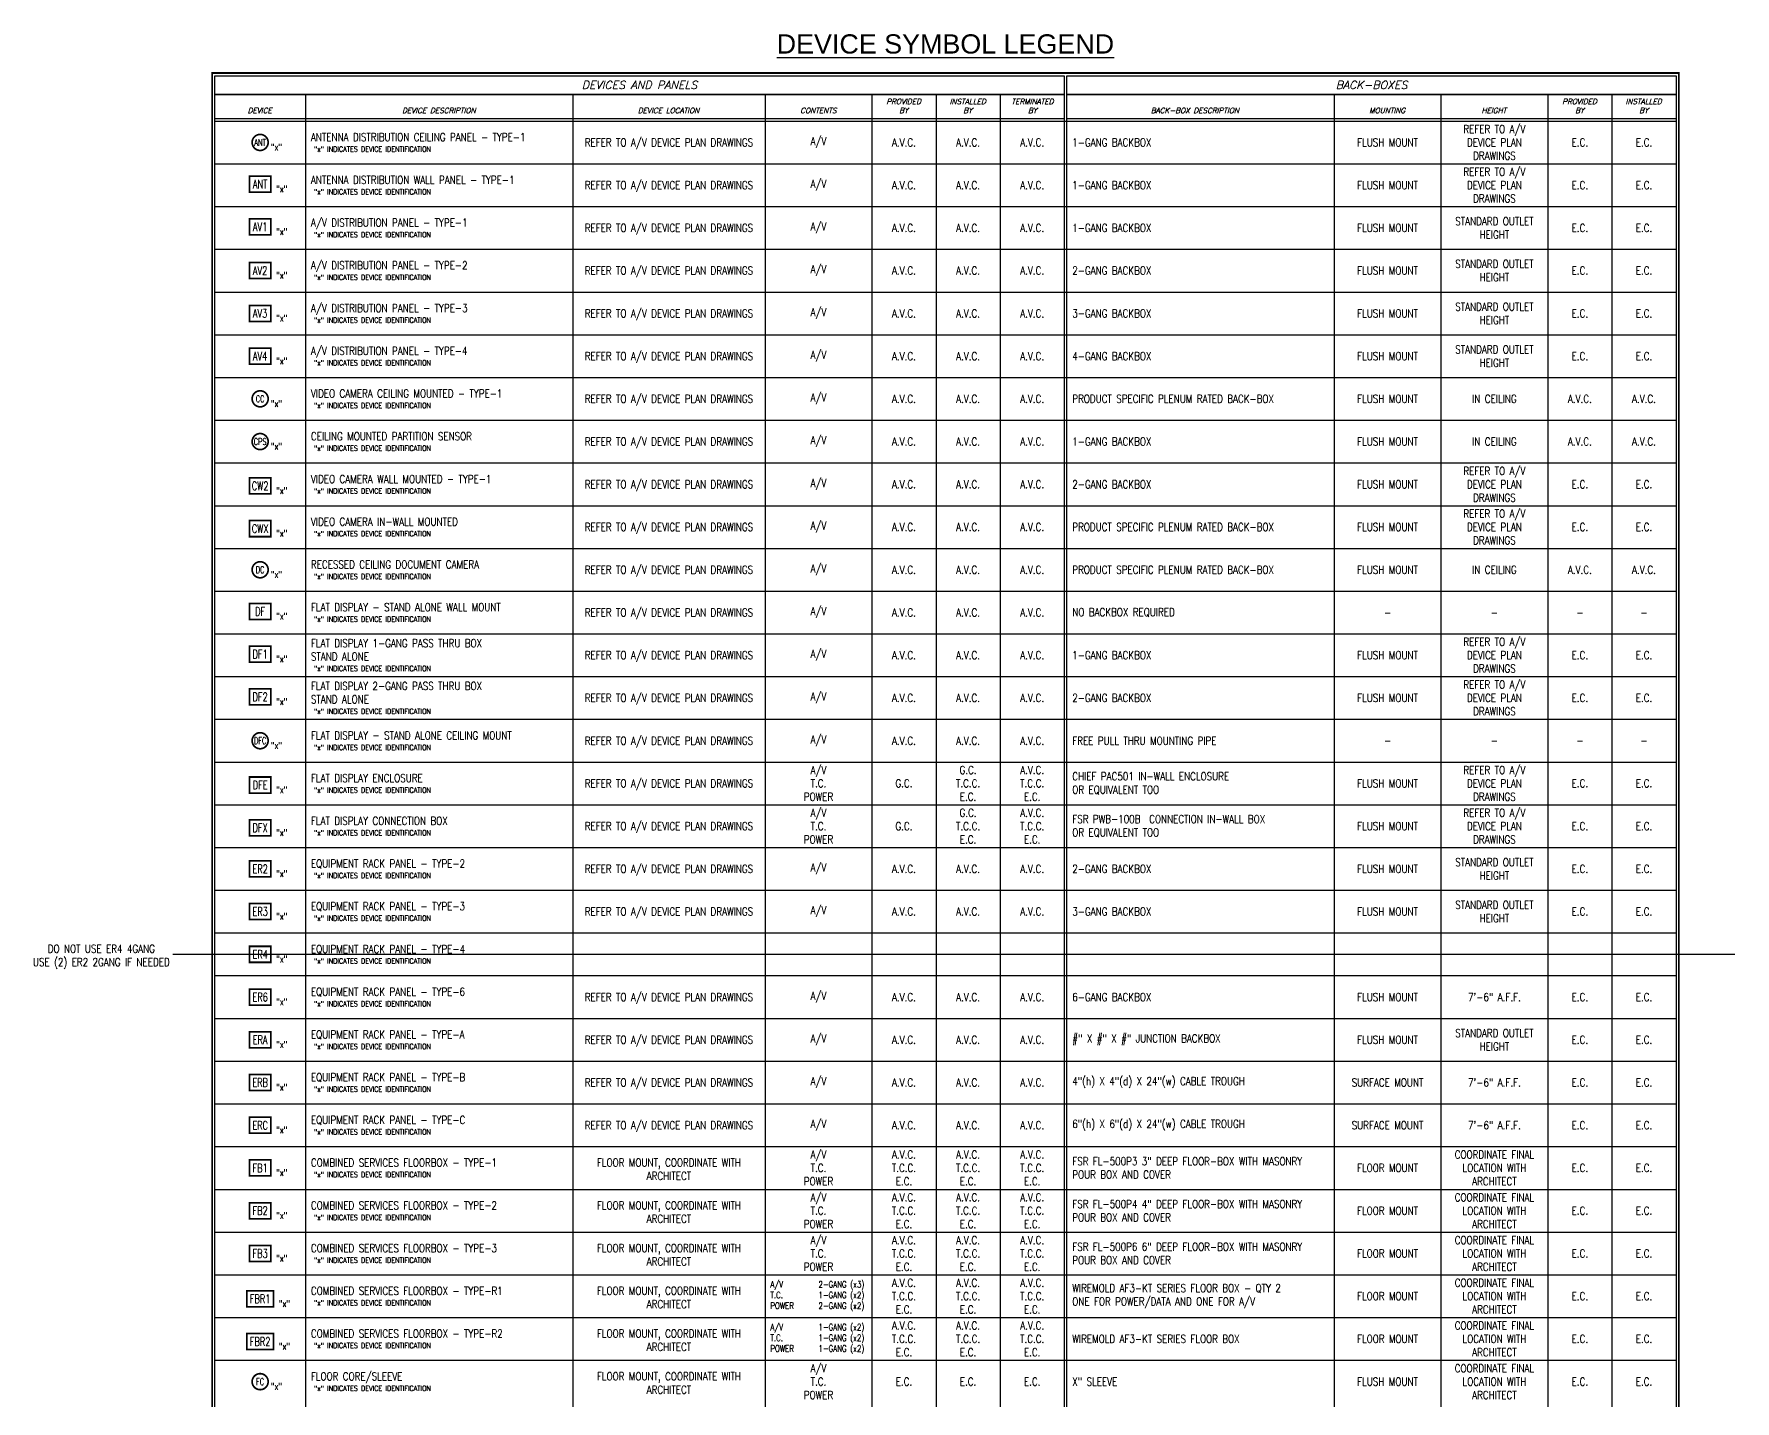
# Model space of a CAD drawing. Extents: x 0 to 73.7, y 0 to 29.5.
# Drawn here: x 57.07 to 73.65, y 16.13 to 29.46 of the extents above; entities that cross this region are included whole.
import ezdxf
from ezdxf.enums import TextEntityAlignment as Align

# ---------------------------------------------------------------- set-up
doc = ezdxf.new("R2010")
doc.units = 0
doc.header["$MEASUREMENT"] = 0
doc.layers.get('0').update_dxf_attribs({"linetype": 'CONTINUOUS'})
for name, color, linetype in [('AV-Anno-Text', 1, 'CONTINUOUS'), ('AV-Flor-Elec-Devc', 160, 'CONTINUOUS'), ('TEXT-MEDIUM', 1, 'CONTINUOUS'), ('TEXT-SMALL', 7, 'CONTINUOUS')]:
    doc.layers.add(name, color=color, linetype=linetype)
doc.styles.add('ITALIC', font='italic.shx')
doc.styles.add('NARROW', font='ROMANS.shx', dxfattribs={"width": 0.8})
doc.styles.add('ROMANS', font='romans', dxfattribs={"width": 0.875})
doc.styles.add('SWISS-L', font='swiss-l.shx')

# ---------------------------------------------------------------- blocks, each defined once
blk = doc.blocks.new('DEV-RECT')
at = {"const_width": 0.02}
blk.add_lwpolyline([(-0.125, -0.09375), (0.125, -0.09375), (0.125, 0.09375), (-0.125, 0.09375)], close=True, dxfattribs=at)
at = {"layer": 'TEXT-MEDIUM', "style": 'ROMANS', "width": 0.7}
blk.add_attdef('DEV-RECT', text='', height=0.1, dxfattribs=at).set_placement((0, 0), align=Align.MIDDLE)
at = {"layer": 'TEXT-SMALL', "style": 'ROMANS', "width": 0.8}
blk.add_attdef('ID', (0.1875, -0.09375), '', height=0.07812, dxfattribs=at)
blk = doc.blocks.new('DEV-RND')
at = {"const_width": 0.02}
blk.add_lwpolyline([(-0.09375, 0, -1), (0.09375, 0, -1)], format="xyb", close=True, dxfattribs=at)
at = {"layer": 'TEXT-MEDIUM', "style": 'ROMANS', "width": 0.7}
blk.add_attdef('DEV-RND', text='', height=0.08, dxfattribs=at).set_placement((0, 0), align=Align.MIDDLE)
at = {"layer": 'TEXT-SMALL', "style": 'ROMANS', "width": 0.8}
blk.add_attdef('ID', (0.125, -0.09375), '', height=0.07812, dxfattribs=at)
blk = doc.blocks.new('dev-wide')
at = {"const_width": 0.02}
blk.add_lwpolyline([(-0.15625, -0.09375), (0.15625, -0.09375), (0.15625, 0.09375), (-0.15625, 0.09375)], close=True, dxfattribs=at)
at = {"layer": 'TEXT-MEDIUM', "style": 'ROMANS', "width": 0.7}
blk.add_attdef('DEV-WIDE', text='', height=0.1, dxfattribs=at).set_placement((0, 0), align=Align.MIDDLE)
at = {"layer": 'TEXT-SMALL', "style": 'ROMANS', "width": 0.8}
blk.add_attdef('ID', (0.21875, -0.09375), '', height=0.07812, dxfattribs=at)

msp = doc.modelspace()

# ---------------------------------------------------------------- linework, layer by layer
at = {"linetype": 'Continuous'}
for p, q in [((59.719, 28.874), (59.719, 3.197)), ((62.323, 28.874), (62.323, 3.197)), ((64.198, 28.874), (64.198, 3.197)), ((65.24, 28.874), (65.24, 3.197)), ((65.865, 28.874), (65.865, 3.197)), ((66.49, 28.874), (66.49, 3.197)), ((69.745, 28.874), (69.745, 3.197)), ((70.787, 28.874), (70.787, 3.197)), ((71.829, 28.874), (71.829, 3.197)), ((72.454, 28.874), (72.454, 3.197)), ((58.834, 28.64), (67.115, 28.64)), ((58.834, 28.614), (73.079, 28.614)), ((67.141, 28.64), (73.079, 28.64)), ((58.834, 28.197), (67.115, 28.197)), ((58.834, 28.197), (73.079, 28.197)), ((58.834, 27.781), (73.079, 27.781)), ((58.834, 27.364), (73.079, 27.364)), ((58.834, 26.947), (73.079, 26.947)), ((58.834, 26.531), (73.079, 26.531)), ((58.834, 26.114), (73.079, 26.114)), ((58.834, 25.697), (73.079, 25.697)), ((58.834, 25.281), (73.079, 25.281)), ((58.834, 24.864), (73.079, 24.864)), ((58.834, 24.447), (73.079, 24.447)), ((58.834, 24.031), (73.079, 24.031)), ((58.834, 23.614), (73.079, 23.614)), ((58.834, 23.614), (73.079, 23.614)), ((58.834, 23.197), (73.079, 23.197)), ((58.834, 22.781), (73.079, 22.781)), ((58.834, 22.364), (73.079, 22.364)), ((58.834, 22.364), (73.079, 22.364)), ((58.834, 22.364), (73.079, 22.364)), ((58.834, 21.947), (73.079, 21.947)), ((58.834, 21.531), (73.079, 21.531)), ((58.834, 21.114), (73.079, 21.114)), ((58.834, 21.114), (73.079, 21.114)), ((58.834, 20.697), (73.079, 20.697)), ((58.834, 20.697), (73.079, 20.697)), ((58.834, 20.281), (73.079, 20.281)), ((58.834, 19.864), (73.079, 19.864)), ((58.834, 19.447), (73.079, 19.447)), ((58.834, 19.031), (73.079, 19.031)), ((58.834, 18.614), (73.079, 18.614)), ((58.834, 18.197), (73.079, 18.197)), ((58.834, 17.781), (73.079, 17.781)), ((58.834, 17.364), (73.079, 17.364)), ((58.834, 16.947), (73.079, 16.947)), ((58.834, 16.531), (73.079, 16.531))]:
    msp.add_line(p, q, dxfattribs=at)
msp.add_line((58.424, 20.49), (73.653, 20.49))
at = {"const_width": 0.0167}
msp.add_lwpolyline([(58.808, 29.083), (73.105, 29.083), (73.105, 3.171), (58.808, 3.171)], close=True, dxfattribs=at)
for points in [[(58.834, 29.057), (67.115, 29.057), (67.115, 28.874), (58.834, 28.874)], [(67.141, 29.057), (73.079, 29.057), (73.079, 28.874), (67.141, 28.874)], [(58.834, 28.874), (67.115, 28.874), (67.115, 3.197), (58.834, 3.197)], [(67.141, 28.874), (73.079, 28.874), (73.079, 3.197), (67.141, 3.197)]]:
    msp.add_lwpolyline(points, close=True)

# ---------------------------------------------------------------- block references
at = {"layer": 'AV-Flor-Elec-Devc', "xscale": 0.833333333333333, "yscale": 0.833333333333333, "zscale": 0.833333333333333}
for name, p, values in [('DEV-RND', (59.276, 28.406), {'DEV-RND': 'ANT', 'ID': '"x"'}), ('DEV-RECT', (59.276, 27.999), {'DEV-RECT': 'ANT', 'ID': '"x"'}), ('DEV-RECT', (59.276, 27.583), {'DEV-RECT': 'AV1', 'ID': '"x"'}), ('DEV-RECT', (59.276, 27.156), {'DEV-RECT': 'AV2', 'ID': '"x"'}), ('DEV-RECT', (59.276, 26.739), {'DEV-RECT': 'AV3', 'ID': '"x"'}), ('DEV-RECT', (59.276, 26.322), {'DEV-RECT': 'AV4', 'ID': '"x"'}), ('DEV-RND', (59.276, 25.906), {'DEV-RND': 'CC', 'ID': '"x"'}), ('DEV-RND', (59.276, 25.489), {'DEV-RND': 'CPS', 'ID': '"x"'}), ('DEV-RECT', (59.276, 25.057), {'DEV-RECT': 'CW2', 'ID': '"x"'}), ('DEV-RECT', (59.276, 24.64), {'DEV-RECT': 'CWX', 'ID': '"x"'}), ('DEV-RND', (59.276, 24.239), {'DEV-RND': 'DC', 'ID': '"x"'}), ('DEV-RECT', (59.276, 23.833), {'DEV-RECT': 'DF', 'ID': '"x"'}), ('DEV-RECT', (59.276, 23.416), {'DEV-RECT': 'DF1', 'ID': '"x"'}), ('DEV-RECT', (59.276, 22.999), {'DEV-RECT': 'DF2', 'ID': '"x"'}), ('DEV-RND', (59.276, 22.572), {'DEV-RND': 'DFC', 'ID': '"x"'}), ('DEV-RECT', (59.276, 22.14), {'DEV-RECT': 'DFE', 'ID': '"x"'}), ('DEV-RECT', (59.276, 21.723), {'DEV-RECT': 'DFX', 'ID': '"x"'}), ('DEV-RECT', (59.276, 21.322), {'DEV-RECT': 'ER2', 'ID': '"x"'}), ('DEV-RECT', (59.276, 20.906), {'DEV-RECT': 'ER3', 'ID': '"x"'}), ('DEV-RECT', (59.276, 20.489), {'DEV-RECT': 'ER4', 'ID': '"x"'}), ('DEV-RECT', (59.276, 20.072), {'DEV-RECT': 'ER6', 'ID': '"x"'}), ('DEV-RECT', (59.276, 19.656), {'DEV-RECT': 'ERA', 'ID': '"x"'}), ('DEV-RECT', (59.276, 19.239), {'DEV-RECT': 'ERB', 'ID': '"x"'}), ('DEV-RECT', (59.276, 18.822), {'DEV-RECT': 'ERC', 'ID': '"x"'}), ('DEV-RECT', (59.276, 18.406), {'DEV-RECT': 'FB1', 'ID': '"x"'}), ('DEV-RECT', (59.276, 17.989), {'DEV-RECT': 'FB2', 'ID': '"x"'}), ('DEV-RECT', (59.276, 17.572), {'DEV-RECT': 'FB3', 'ID': '"x"'}), ('dev-wide', (59.276, 17.13), {'DEV-WIDE': 'FBR1', 'ID': '"x"'}), ('dev-wide', (59.276, 16.713), {'DEV-WIDE': 'FBR2', 'ID': '"x"'}), ('DEV-RND', (59.276, 16.322), {'DEV-RND': 'FC', 'ID': '"x"'})]:
    msp.add_blockref(name, p, dxfattribs=at).add_auto_attribs(values)

# ---------------------------------------------------------------- texts
at = {"layer": 'AV-Anno-Text', "style": 'ITALIC'}
for s, height, p in [('DEVICES AND PANELS', 0.07812, (62.974, 28.927)), ('BACK-BOXES', 0.0781, (70.11, 28.927))]:
    msp.add_text(s, height=height, dxfattribs=at).set_placement(p, align=Align.CENTER)
at = {"layer": 'AV-Anno-Text'}
for s, insert, char_height, width, attachment_point, style in [('{\\fSwis721 Blk BT|b0|i0|c0|p34;\\LDEVICE SYMBOL LEGEND}', (65.956, 29.27), 0.1875, 14.29688, 8, 'SWISS-L'), ('ANTENNA DISTRIBUTION CEILING PANEL - TYPE-1\\P{\\H0.6563x;\\C7; "x" INDICATES DEVICE IDENTIFICATION}', (59.771, 28.406), 0.07812, 2.5, 4, 'NARROW'), ('REFER TO A/V DEVICE PLAN DRAWINGS', (63.261, 28.393), 0.07812, 1.77083, 5, 'NARROW'), ('A/V', (64.719, 28.406), 0.0781, 0.9375, 5, 'NARROW'), ('A.V.C.', (65.552, 28.406), 0.0781, 0.52083, 5, 'NARROW'), ('A.V.C.', (66.177, 28.406), 0.0781, 0.52083, 5, 'NARROW'), ('A.V.C.', (66.802, 28.406), 0.0781, 0.52083, 5, 'NARROW'), ('1-GANG BACKBOX', (67.193, 28.406), 0.07812, 2.5, 4, 'NARROW'), ('FLUSH MOUNT', (70.266, 28.406), 0.07812, 0.9375, 5, 'NARROW'), ('ANTENNA DISTRIBUTION WALL PANEL - TYPE-1\\P{\\H0.6563x;\\C7; "x" INDICATES DEVICE IDENTIFICATION}', (59.771, 27.989), 0.07812, 2.5, 4, 'NARROW'), ('REFER TO A/V DEVICE PLAN DRAWINGS', (63.261, 27.976), 0.07812, 1.77083, 5, 'NARROW'), ('A/V', (64.719, 27.989), 0.0781, 0.9375, 5, 'NARROW'), ('A.V.C.', (65.552, 27.989), 0.0781, 0.52083, 5, 'NARROW'), ('A.V.C.', (66.177, 27.989), 0.0781, 0.52083, 5, 'NARROW'), ('A.V.C.', (66.802, 27.989), 0.0781, 0.52083, 5, 'NARROW'), ('1-GANG BACKBOX', (67.193, 27.989), 0.07812, 2.5, 4, 'NARROW'), ('FLUSH MOUNT', (70.266, 27.989), 0.07812, 0.9375, 5, 'NARROW'), ('A/V DISTRIBUTION PANEL - TYPE-1\\P{\\H0.6563x;\\C7; "x" INDICATES DEVICE IDENTIFICATION}', (59.771, 27.572), 0.07812, 2.5, 4, 'NARROW'), ('REFER TO A/V DEVICE PLAN DRAWINGS', (63.261, 27.559), 0.07812, 1.77083, 5, 'NARROW'), ('A/V', (64.719, 27.572), 0.0781, 0.9375, 5, 'NARROW'), ('A.V.C.', (65.552, 27.572), 0.0781, 0.52083, 5, 'NARROW'), ('A.V.C.', (66.177, 27.572), 0.0781, 0.52083, 5, 'NARROW'), ('A.V.C.', (66.802, 27.572), 0.0781, 0.52083, 5, 'NARROW'), ('1-GANG BACKBOX', (67.193, 27.572), 0.07812, 2.5, 4, 'NARROW'), ('FLUSH MOUNT', (70.266, 27.572), 0.07812, 0.9375, 5, 'NARROW'), ('A/V DISTRIBUTION PANEL - TYPE-2\\P{\\H0.6563x;\\C7; "x" INDICATES DEVICE IDENTIFICATION}', (59.771, 27.156), 0.07812, 2.5, 4, 'NARROW'), ('REFER TO A/V DEVICE PLAN DRAWINGS', (63.261, 27.143), 0.07812, 1.77083, 5, 'NARROW'), ('A/V', (64.719, 27.156), 0.0781, 0.9375, 5, 'NARROW'), ('A.V.C.', (65.552, 27.156), 0.0781, 0.52083, 5, 'NARROW'), ('A.V.C.', (66.177, 27.156), 0.0781, 0.52083, 5, 'NARROW'), ('A.V.C.', (66.802, 27.156), 0.0781, 0.52083, 5, 'NARROW'), ('A/V DISTRIBUTION PANEL - TYPE-3\\P{\\H0.6563x;\\C7; "x" INDICATES DEVICE IDENTIFICATION}', (59.771, 26.739), 0.07812, 2.5, 4, 'NARROW'), ('REFER TO A/V DEVICE PLAN DRAWINGS', (63.261, 26.726), 0.07812, 1.77083, 5, 'NARROW'), ('A/V', (64.719, 26.739), 0.0781, 0.9375, 5, 'NARROW'), ('A.V.C.', (65.552, 26.739), 0.0781, 0.52083, 5, 'NARROW'), ('A.V.C.', (66.177, 26.739), 0.0781, 0.52083, 5, 'NARROW'), ('A.V.C.', (66.802, 26.739), 0.0781, 0.52083, 5, 'NARROW'), ('A/V DISTRIBUTION PANEL - TYPE-4\\P{\\H0.6563x;\\C7; "x" INDICATES DEVICE IDENTIFICATION}', (59.771, 26.322), 0.07812, 2.5, 4, 'NARROW'), ('REFER TO A/V DEVICE PLAN DRAWINGS', (63.261, 26.309), 0.07812, 1.77083, 5, 'NARROW'), ('A/V', (64.719, 26.322), 0.0781, 0.9375, 5, 'NARROW'), ('A.V.C.', (65.552, 26.322), 0.0781, 0.52083, 5, 'NARROW'), ('A.V.C.', (66.177, 26.322), 0.0781, 0.52083, 5, 'NARROW'), ('A.V.C.', (66.802, 26.322), 0.0781, 0.52083, 5, 'NARROW'), ('VIDEO CAMERA CEILING MOUNTED - TYPE-1\\P{\\H0.6563x;\\C7; "x" INDICATES DEVICE IDENTIFICATION}', (59.771, 25.906), 0.07812, 2.5, 4, 'NARROW'), ('REFER TO A/V DEVICE PLAN DRAWINGS', (63.261, 25.893), 0.07812, 1.77083, 5, 'NARROW'), ('A/V', (64.719, 25.906), 0.0781, 0.9375, 5, 'NARROW'), ('A.V.C.', (65.552, 25.906), 0.0781, 0.52083, 5, 'NARROW'), ('A.V.C.', (66.177, 25.906), 0.0781, 0.52083, 5, 'NARROW'), ('A.V.C.', (66.802, 25.906), 0.0781, 0.52083, 5, 'NARROW'), ('CEILING MOUNTED PARTITION SENSOR\\P{\\H0.6563x;\\C7; "x" INDICATES DEVICE IDENTIFICATION}', (59.771, 25.489), 0.07812, 2.5, 4, 'NARROW'), ('REFER TO A/V DEVICE PLAN DRAWINGS', (63.261, 25.476), 0.07812, 1.77083, 5, 'NARROW'), ('A/V', (64.719, 25.489), 0.0781, 0.9375, 5, 'NARROW'), ('A.V.C.', (65.552, 25.489), 0.0781, 0.52083, 5, 'NARROW'), ('A.V.C.', (66.177, 25.489), 0.0781, 0.52083, 5, 'NARROW'), ('A.V.C.', (66.802, 25.489), 0.0781, 0.52083, 5, 'NARROW'), ('VIDEO CAMERA WALL MOUNTED - TYPE-1\\P{\\H0.6563x;\\C7; "x" INDICATES DEVICE IDENTIFICATION}', (59.771, 25.072), 0.07812, 2.5, 4, 'NARROW'), ('REFER TO A/V DEVICE PLAN DRAWINGS', (63.261, 25.059), 0.07812, 1.77083, 5, 'NARROW'), ('A/V', (64.719, 25.072), 0.0781, 0.9375, 5, 'NARROW'), ('A.V.C.', (65.552, 25.072), 0.0781, 0.52083, 5, 'NARROW'), ('A.V.C.', (66.177, 25.072), 0.0781, 0.52083, 5, 'NARROW'), ('A.V.C.', (66.802, 25.072), 0.0781, 0.52083, 5, 'NARROW'), ('VIDEO CAMERA IN-WALL MOUNTED \\P{\\H0.6563x;\\C7; "x" INDICATES DEVICE IDENTIFICATION}', (59.771, 24.656), 0.07812, 2.5, 4, 'NARROW'), ('REFER TO A/V DEVICE PLAN DRAWINGS', (63.261, 24.643), 0.07812, 1.77083, 5, 'NARROW'), ('A/V', (64.719, 24.656), 0.0781, 0.9375, 5, 'NARROW'), ('A.V.C.', (65.552, 24.656), 0.0781, 0.52083, 5, 'NARROW'), ('A.V.C.', (66.177, 24.656), 0.0781, 0.52083, 5, 'NARROW'), ('A.V.C.', (66.802, 24.656), 0.0781, 0.52083, 5, 'NARROW'), ('RECESSED CEILING DOCUMENT CAMERA\\P{\\H0.6563x;\\C7; "x" INDICATES DEVICE IDENTIFICATION}', (59.771, 24.239), 0.07812, 2.5, 4, 'NARROW'), ('REFER TO A/V DEVICE PLAN DRAWINGS', (63.261, 24.226), 0.07812, 1.77083, 5, 'NARROW'), ('A/V', (64.719, 24.239), 0.0781, 0.9375, 5, 'NARROW'), ('A.V.C.', (65.552, 24.239), 0.0781, 0.52083, 5, 'NARROW'), ('A.V.C.', (66.177, 24.239), 0.0781, 0.52083, 5, 'NARROW'), ('A.V.C.', (66.802, 24.239), 0.0781, 0.52083, 5, 'NARROW'), ('FLAT DISPLAY - STAND ALONE WALL MOUNT\\P{\\H0.6563x;\\C7; "x" INDICATES DEVICE IDENTIFICATION}', (59.771, 23.822), 0.07812, 2.5, 4, 'NARROW'), ('A/V', (64.719, 23.822), 0.0781, 0.9375, 5, 'NARROW'), ('REFER TO A/V DEVICE PLAN DRAWINGS', (63.261, 23.809), 0.07812, 1.77083, 5, 'NARROW'), ('A.V.C.', (65.552, 23.822), 0.0781, 0.52083, 5, 'NARROW'), ('A.V.C.', (66.177, 23.822), 0.0781, 0.52083, 5, 'NARROW'), ('A.V.C.', (66.802, 23.822), 0.0781, 0.52083, 5, 'NARROW'), ('FLAT DISPLAY 1-GANG PASS THRU BOX\\PSTAND ALONE\\P{\\H0.6563x;\\C7; "x" INDICATES DEVICE IDENTIFICATION}', (59.771, 23.406), 0.07812, 2.5, 4, 'NARROW'), ('REFER TO A/V DEVICE PLAN DRAWINGS', (63.261, 23.393), 0.07812, 1.77083, 5, 'NARROW'), ('A/V', (64.719, 23.406), 0.0781, 0.9375, 5, 'NARROW'), ('A.V.C.', (65.552, 23.406), 0.0781, 0.52083, 5, 'NARROW'), ('A.V.C.', (66.177, 23.406), 0.0781, 0.52083, 5, 'NARROW'), ('A.V.C.', (66.802, 23.406), 0.0781, 0.52083, 5, 'NARROW'), ('FLAT DISPLAY 2-GANG PASS THRU BOX\\PSTAND ALONE\\P{\\H0.6563x;\\C7; "x" INDICATES DEVICE IDENTIFICATION}', (59.771, 22.989), 0.07812, 2.5, 4, 'NARROW'), ('A/V', (64.719, 22.989), 0.0781, 0.9375, 5, 'NARROW'), ('REFER TO A/V DEVICE PLAN DRAWINGS', (63.261, 22.976), 0.07812, 1.77083, 5, 'NARROW'), ('A.V.C.', (65.552, 22.989), 0.0781, 0.52083, 5, 'NARROW'), ('A.V.C.', (66.177, 22.989), 0.0781, 0.52083, 5, 'NARROW'), ('A.V.C.', (66.802, 22.989), 0.0781, 0.52083, 5, 'NARROW'), ('FLAT DISPLAY - STAND ALONE CEILING MOUNT\\P{\\H0.6563x;\\C7; "x" INDICATES DEVICE IDENTIFICATION}', (59.771, 22.572), 0.07812, 2.53994, 4, 'NARROW'), ('REFER TO A/V DEVICE PLAN DRAWINGS', (63.261, 22.559), 0.07812, 1.77083, 5, 'NARROW'), ('A/V', (64.719, 22.572), 0.0781, 0.9375, 5, 'NARROW'), ('A.V.C.', (65.552, 22.572), 0.0781, 0.52083, 5, 'NARROW'), ('A.V.C.', (66.177, 22.572), 0.0781, 0.52083, 5, 'NARROW'), ('A.V.C.', (66.802, 22.572), 0.0781, 0.52083, 5, 'NARROW'), ('FLAT DISPLAY ENCLOSURE \\P{\\H0.6563x;\\C7; "x" INDICATES DEVICE IDENTIFICATION}', (59.771, 22.156), 0.07812, 2.53994, 4, 'NARROW'), ('A/V\\PT.C.\\PPOWER', (64.719, 22.156), 0.0781, 0.9375, 5, 'NARROW'), ('G.C.\\PT.C.C.\\PE.C.', (66.177, 22.156), 0.0781, 0.52083, 5, 'NARROW'), ('A.V.C.\\PT.C.C.\\PE.C.', (66.802, 22.156), 0.0781, 0.52083, 5, 'NARROW'), ('REFER TO A/V DEVICE PLAN DRAWINGS', (63.261, 22.143), 0.07812, 1.77083, 5, 'NARROW'), ('G.C.', (65.552, 22.156), 0.0781, 0.52083, 5, 'NARROW'), ('A/V\\PT.C.\\PPOWER', (64.719, 21.739), 0.0781, 0.9375, 5, 'NARROW'), ('G.C.\\PT.C.C.\\PE.C.', (66.177, 21.739), 0.0781, 0.52083, 5, 'NARROW'), ('A.V.C.\\PT.C.C.\\PE.C.', (66.802, 21.739), 0.0781, 0.52083, 5, 'NARROW'), ('FLAT DISPLAY CONNECTION BOX\\P{\\H0.6563x;\\C7; "x" INDICATES DEVICE IDENTIFICATION}', (59.771, 21.739), 0.07812, 2.53994, 4, 'NARROW'), ('REFER TO A/V DEVICE PLAN DRAWINGS', (63.261, 21.726), 0.07812, 1.77083, 5, 'NARROW'), ('G.C.', (65.552, 21.739), 0.0781, 0.52083, 5, 'NARROW'), ('EQUIPMENT RACK PANEL - TYPE-2\\P{\\H0.6563x;\\C7; "x" INDICATES DEVICE IDENTIFICATION}', (59.771, 21.322), 0.07812, 2.5, 4, 'NARROW'), ('REFER TO A/V DEVICE PLAN DRAWINGS', (63.261, 21.309), 0.07812, 1.77083, 5, 'NARROW'), ('A/V', (64.719, 21.322), 0.0781, 0.9375, 5, 'NARROW'), ('A.V.C.', (65.552, 21.322), 0.0781, 0.52083, 5, 'NARROW'), ('A.V.C.', (66.177, 21.322), 0.0781, 0.52083, 5, 'NARROW'), ('A.V.C.', (66.802, 21.322), 0.0781, 0.52083, 5, 'NARROW'), ('EQUIPMENT RACK PANEL - TYPE-3\\P{\\H0.6563x;\\C7; "x" INDICATES DEVICE IDENTIFICATION}', (59.771, 20.906), 0.07812, 2.5, 4, 'NARROW'), ('REFER TO A/V DEVICE PLAN DRAWINGS', (63.261, 20.893), 0.07812, 1.77083, 5, 'NARROW'), ('A/V', (64.719, 20.906), 0.0781, 0.9375, 5, 'NARROW'), ('A.V.C.', (65.552, 20.906), 0.0781, 0.52083, 5, 'NARROW'), ('A.V.C.', (66.177, 20.906), 0.0781, 0.52083, 5, 'NARROW'), ('A.V.C.', (66.802, 20.906), 0.0781, 0.52083, 5, 'NARROW'), ('DO NOT USE ER4 4GANG\\PUSE (2) ER2 2GANG IF NEEDED', (57.728, 20.465), 0.07812, 1.77083, 5, 'NARROW'), ('EQUIPMENT RACK PANEL - TYPE-4\\P{\\H0.6563x;\\C7; "x" INDICATES DEVICE IDENTIFICATION}', (59.771, 20.489), 0.07812, 2.5, 4, 'NARROW'), ('EQUIPMENT RACK PANEL - TYPE-6\\P{\\H0.6563x;\\C7; "x" INDICATES DEVICE IDENTIFICATION}', (59.771, 20.072), 0.07812, 2.5, 4, 'NARROW'), ('REFER TO A/V DEVICE PLAN DRAWINGS', (63.261, 20.059), 0.07812, 1.77083, 5, 'NARROW'), ('A/V', (64.719, 20.072), 0.0781, 0.9375, 5, 'NARROW'), ('A.V.C.', (65.552, 20.072), 0.0781, 0.52083, 5, 'NARROW'), ('A.V.C.', (66.177, 20.072), 0.0781, 0.52083, 5, 'NARROW'), ('A.V.C.', (66.802, 20.072), 0.0781, 0.52083, 5, 'NARROW'), ('EQUIPMENT RACK PANEL - TYPE-A\\P{\\H0.6563x;\\C7; "x" INDICATES DEVICE IDENTIFICATION}', (59.771, 19.656), 0.07812, 2.5, 4, 'NARROW'), ('REFER TO A/V DEVICE PLAN DRAWINGS', (63.261, 19.643), 0.07812, 1.77083, 5, 'NARROW'), ('A/V', (64.719, 19.656), 0.0781, 0.9375, 5, 'NARROW'), ('A.V.C.', (65.552, 19.656), 0.0781, 0.52083, 5, 'NARROW'), ('A.V.C.', (66.177, 19.656), 0.0781, 0.52083, 5, 'NARROW'), ('A.V.C.', (66.802, 19.656), 0.0781, 0.52083, 5, 'NARROW'), ('EQUIPMENT RACK PANEL - TYPE-B\\P{\\H0.6563x;\\C7; "x" INDICATES DEVICE IDENTIFICATION}', (59.771, 19.239), 0.07812, 2.5, 4, 'NARROW'), ('REFER TO A/V DEVICE PLAN DRAWINGS', (63.261, 19.226), 0.07812, 1.77083, 5, 'NARROW'), ('A/V', (64.719, 19.239), 0.0781, 0.9375, 5, 'NARROW'), ('A.V.C.', (65.552, 19.239), 0.0781, 0.52083, 5, 'NARROW'), ('A.V.C.', (66.177, 19.239), 0.0781, 0.52083, 5, 'NARROW'), ('A.V.C.', (66.802, 19.239), 0.0781, 0.52083, 5, 'NARROW'), ('EQUIPMENT RACK PANEL - TYPE-C\\P{\\H0.6563x;\\C7; "x" INDICATES DEVICE IDENTIFICATION}', (59.771, 18.822), 0.07812, 2.5, 4, 'NARROW'), ('REFER TO A/V DEVICE PLAN DRAWINGS', (63.261, 18.809), 0.07812, 1.77083, 5, 'NARROW'), ('A/V', (64.719, 18.822), 0.0781, 0.9375, 5, 'NARROW'), ('A.V.C.', (65.552, 18.822), 0.0781, 0.52083, 5, 'NARROW'), ('A.V.C.', (66.177, 18.822), 0.0781, 0.52083, 5, 'NARROW'), ('A.V.C.', (66.802, 18.822), 0.0781, 0.52083, 5, 'NARROW'), ('A/V\\PT.C.\\PPOWER', (64.719, 18.406), 0.0781, 0.9375, 5, 'NARROW'), ('A.V.C.\\PT.C.C.\\PE.C.', (65.552, 18.406), 0.0781, 0.52083, 5, 'NARROW'), ('A.V.C.\\PT.C.C.\\PE.C.', (66.177, 18.406), 0.0781, 0.52083, 5, 'NARROW'), ('A.V.C.\\PT.C.C.\\PE.C.', (66.802, 18.406), 0.0781, 0.52083, 5, 'NARROW'), ('COMBINED SERVICES FLOORBOX - TYPE-1\\P{\\H0.6563x;\\C7; "x" INDICATES DEVICE IDENTIFICATION}', (59.771, 18.406), 0.07812, 2.5, 4, 'NARROW'), ('FLOOR MOUNT, COORDINATE WITH ARCHITECT', (63.261, 18.393), 0.07812, 1.77083, 5, 'NARROW'), ('COMBINED SERVICES FLOORBOX - TYPE-2\\P{\\H0.6563x;\\C7; "x" INDICATES DEVICE IDENTIFICATION}', (59.771, 17.989), 0.07812, 2.5, 4, 'NARROW'), ('FLOOR MOUNT, COORDINATE WITH ARCHITECT', (63.261, 17.976), 0.07812, 1.77083, 5, 'NARROW'), ('A/V\\PT.C.\\PPOWER', (64.719, 17.989), 0.0781, 0.9375, 5, 'NARROW'), ('A.V.C.\\PT.C.C.\\PE.C.', (65.552, 17.989), 0.0781, 0.52083, 5, 'NARROW'), ('A.V.C.\\PT.C.C.\\PE.C.', (66.177, 17.989), 0.0781, 0.52083, 5, 'NARROW'), ('A.V.C.\\PT.C.C.\\PE.C.', (66.802, 17.989), 0.0781, 0.52083, 5, 'NARROW'), ('A/V\\PT.C.\\PPOWER', (64.719, 17.572), 0.0781, 0.9375, 5, 'NARROW'), ('COMBINED SERVICES FLOORBOX - TYPE-3\\P{\\H0.6563x;\\C7; "x" INDICATES DEVICE IDENTIFICATION}', (59.771, 17.572), 0.07812, 2.5, 4, 'NARROW'), ('FLOOR MOUNT, COORDINATE WITH ARCHITECT', (63.261, 17.559), 0.07812, 1.77083, 5, 'NARROW'), ('A.V.C.\\PT.C.C.\\PE.C.', (65.552, 17.572), 0.0781, 0.52083, 5, 'NARROW'), ('A.V.C.\\PT.C.C.\\PE.C.', (66.177, 17.572), 0.0781, 0.52083, 5, 'NARROW'), ('A.V.C.\\PT.C.C.\\PE.C.', (66.802, 17.572), 0.0781, 0.52083, 5, 'NARROW'), ('COMBINED SERVICES FLOORBOX - TYPE-R1\\P{\\H0.6563x;\\C7; "x" INDICATES DEVICE IDENTIFICATION}', (59.771, 17.156), 0.07812, 2.5, 4, 'NARROW'), ('FLOOR MOUNT, COORDINATE WITH ARCHITECT', (63.261, 17.143), 0.07812, 1.77083, 5, 'NARROW'), ('\\pt0.46875;A/V^I2-GANG (x3)\\PT.C.^I1-GANG (x2)\\PPOWER^I2-GANG (x2)', (64.25, 17.156), 0.0625, 1.17683, 4, 'NARROW'), ('A.V.C.\\PT.C.C.\\PE.C.', (65.552, 17.156), 0.0781, 0.52083, 5, 'NARROW'), ('A.V.C.\\PT.C.C.\\PE.C.', (66.177, 17.156), 0.0781, 0.52083, 5, 'NARROW'), ('A.V.C.\\PT.C.C.\\PE.C.', (66.802, 17.156), 0.0781, 0.52083, 5, 'NARROW'), ('COMBINED SERVICES FLOORBOX - TYPE-R2\\P{\\H0.6563x;\\C7; "x" INDICATES DEVICE IDENTIFICATION}', (59.771, 16.739), 0.07812, 2.5, 4, 'NARROW'), ('FLOOR MOUNT, COORDINATE WITH ARCHITECT', (63.261, 16.726), 0.07812, 1.77083, 5, 'NARROW'), ('\\pt0.46875;A/V^I1-GANG (x2)\\PT.C.^I1-GANG (x2)\\PPOWER^I1-GANG (x2)', (64.25, 16.739), 0.0625, 1.12932, 4, 'NARROW'), ('A.V.C.\\PT.C.C.\\PE.C.', (65.552, 16.739), 0.0781, 0.52083, 5, 'NARROW'), ('A.V.C.\\PT.C.C.\\PE.C.', (66.177, 16.739), 0.0781, 0.52083, 5, 'NARROW'), ('A.V.C.\\PT.C.C.\\PE.C.', (66.802, 16.739), 0.0781, 0.52083, 5, 'NARROW'), ('FLOOR CORE/SLEEVE\\P{\\H0.6563x;\\C7; "x" INDICATES DEVICE IDENTIFICATION}', (59.771, 16.322), 0.07812, 2.5, 4, 'NARROW'), ('A/V\\PT.C.\\PPOWER', (64.719, 16.322), 0.0781, 0.9375, 5, 'NARROW'), ('FLOOR MOUNT, COORDINATE WITH ARCHITECT', (63.261, 16.309), 0.07812, 1.77083, 5, 'NARROW'), ('E.C.', (65.552, 16.322), 0.0781, 0.52083, 5, 'NARROW'), ('E.C.', (66.177, 16.322), 0.0781, 0.52083, 5, 'NARROW'), ('E.C.', (66.802, 16.322), 0.0781, 0.52083, 5, 'NARROW')]:
    msp.add_mtext(s, dxfattribs=dict(at, insert=insert, char_height=char_height, width=width, attachment_point=attachment_point, style=style))
at = {"layer": 'AV-Anno-Text', "color": 7, "attachment_point": 8, "style": 'ITALIC'}
for s, insert, char_height, width in [('DEVICE', (59.273, 28.692), 0.0521, 0.2076), ('DEVICE DESCRIPTION', (61.018, 28.692), 0.05208, 1.25), ('DEVICE LOCATION', (63.257, 28.692), 0.05208, 1.25), ('CONTENTS', (64.718, 28.692), 0.0521, 0.31077), ('PROVIDED BY', (65.549, 28.692), 0.05208, 0.41792), ('INSTALLED BY', (66.174, 28.692), 0.05208, 0.4318), ('TERMINATED BY', (66.805, 28.692), 0.05208, 0.48934), ('BACK-BOX DESCRIPTION', (68.388, 28.692), 0.05208, 1.25), ('MOUNTING', (70.263, 28.692), 0.0521, 0.3068), ('HEIGHT', (71.304, 28.692), 0.0521, 0.21355), ('PROVIDED BY', (72.138, 28.692), 0.05208, 0.41792), ('INSTALLED BY', (72.763, 28.692), 0.05208, 0.4318)]:
    msp.add_mtext(s, dxfattribs=dict(at, insert=insert, char_height=char_height, width=width))
at = {"layer": 'TEXT-MEDIUM', "style": 'NARROW'}
for s, insert, char_height, width, attachment_point in [('REFER TO A/V DEVICE PLAN DRAWINGS', (71.308, 28.406), 0.07812, 0.9375, 5), ('E.C.', (72.141, 28.406), 0.0781, 0.52083, 5), ('E.C.', (72.766, 28.406), 0.0781, 0.52083, 5), ('REFER TO A/V DEVICE PLAN DRAWINGS', (71.308, 27.989), 0.07812, 0.9375, 5), ('E.C.', (72.141, 27.989), 0.0781, 0.52083, 5), ('E.C.', (72.766, 27.989), 0.0781, 0.52083, 5), ('STANDARD OUTLET HEIGHT', (71.308, 27.572), 0.07812, 0.9375, 5), ('E.C.', (72.141, 27.572), 0.0781, 0.52083, 5), ('E.C.', (72.766, 27.572), 0.0781, 0.52083, 5), ('2-GANG BACKBOX', (67.193, 27.156), 0.07812, 2.5, 4), ('FLUSH MOUNT', (70.266, 27.156), 0.07812, 0.9375, 5), ('STANDARD OUTLET HEIGHT', (71.308, 27.156), 0.07812, 0.9375, 5), ('E.C.', (72.141, 27.156), 0.0781, 0.52083, 5), ('E.C.', (72.766, 27.156), 0.0781, 0.52083, 5), ('3-GANG BACKBOX', (67.193, 26.739), 0.07812, 2.5, 4), ('FLUSH MOUNT', (70.266, 26.739), 0.07812, 0.9375, 5), ('STANDARD OUTLET HEIGHT', (71.308, 26.739), 0.07812, 0.9375, 5), ('E.C.', (72.141, 26.739), 0.0781, 0.52083, 5), ('E.C.', (72.766, 26.739), 0.0781, 0.52083, 5), ('STANDARD OUTLET HEIGHT', (71.308, 26.322), 0.07812, 0.9375, 5), ('4-GANG BACKBOX', (67.193, 26.322), 0.07812, 2.5, 4), ('FLUSH MOUNT', (70.266, 26.322), 0.07812, 0.9375, 5), ('E.C.', (72.141, 26.322), 0.0781, 0.52083, 5), ('E.C.', (72.766, 26.322), 0.0781, 0.52083, 5), ('PRODUCT SPECIFIC PLENUM RATED BACK-BOX', (67.193, 25.906), 0.07812, 2.5, 4), ('FLUSH MOUNT', (70.266, 25.906), 0.07812, 0.9375, 5), ('IN CEILING', (71.308, 25.906), 0.0781, 0.9375, 5), ('A.V.C.', (72.141, 25.906), 0.0781, 0.52083, 5), ('A.V.C.', (72.766, 25.906), 0.0781, 0.52083, 5), ('1-GANG BACKBOX', (67.193, 25.489), 0.07812, 2.5, 4), ('FLUSH MOUNT', (70.266, 25.489), 0.07812, 0.9375, 5), ('IN CEILING', (71.308, 25.489), 0.0781, 0.9375, 5), ('A.V.C.', (72.141, 25.489), 0.0781, 0.52083, 5), ('A.V.C.', (72.766, 25.489), 0.0781, 0.52083, 5), ('REFER TO A/V DEVICE PLAN DRAWINGS', (71.308, 25.072), 0.07812, 0.9375, 5), ('2-GANG BACKBOX', (67.193, 25.072), 0.07812, 2.5, 4), ('FLUSH MOUNT', (70.266, 25.072), 0.07812, 0.9375, 5), ('E.C.', (72.141, 25.072), 0.0781, 0.52083, 5), ('E.C.', (72.766, 25.072), 0.0781, 0.52083, 5), ('REFER TO A/V DEVICE PLAN DRAWINGS', (71.308, 24.656), 0.07812, 0.9375, 5), ('PRODUCT SPECIFIC PLENUM RATED BACK-BOX', (67.193, 24.656), 0.07812, 2.5, 4), ('FLUSH MOUNT', (70.266, 24.656), 0.07812, 0.9375, 5), ('E.C.', (72.141, 24.656), 0.0781, 0.52083, 5), ('E.C.', (72.766, 24.656), 0.0781, 0.52083, 5), ('PRODUCT SPECIFIC PLENUM RATED BACK-BOX', (67.193, 24.239), 0.07812, 2.5, 4), ('FLUSH MOUNT', (70.266, 24.239), 0.07812, 0.9375, 5), ('IN CEILING', (71.308, 24.239), 0.0781, 0.9375, 5), ('A.V.C.', (72.141, 24.239), 0.0781, 0.52083, 5), ('A.V.C.', (72.766, 24.239), 0.0781, 0.52083, 5), ('NO BACKBOX REQUIRED', (67.193, 23.822), 0.07812, 2.5, 4), ('-', (70.266, 23.822), 0.0781, 0.9375, 5), ('-', (71.308, 23.822), 0.0781, 0.9375, 5), ('-', (72.141, 23.822), 0.0781, 0.52083, 5), ('-', (72.766, 23.822), 0.0781, 0.52083, 5), ('REFER TO A/V DEVICE PLAN DRAWINGS', (71.308, 23.406), 0.07812, 0.9375, 5), ('1-GANG BACKBOX', (67.193, 23.406), 0.07812, 2.5, 4), ('FLUSH MOUNT', (70.266, 23.406), 0.07812, 0.9375, 5), ('E.C.', (72.141, 23.406), 0.0781, 0.52083, 5), ('E.C.', (72.766, 23.406), 0.0781, 0.52083, 5), ('REFER TO A/V DEVICE PLAN DRAWINGS', (71.308, 22.989), 0.07812, 0.9375, 5), ('2-GANG BACKBOX', (67.193, 22.989), 0.07812, 2.5, 4), ('FLUSH MOUNT', (70.266, 22.989), 0.07812, 0.9375, 5), ('E.C.', (72.141, 22.989), 0.0781, 0.52083, 5), ('E.C.', (72.766, 22.989), 0.0781, 0.52083, 5), ('FREE PULL THRU MOUNTING PIPE', (67.193, 22.572), 0.07812, 2.5, 4), ('-', (70.266, 22.572), 0.0781, 0.9375, 5), ('-', (71.308, 22.572), 0.0781, 0.9375, 5), ('-', (72.141, 22.572), 0.0781, 0.52083, 5), ('-', (72.766, 22.572), 0.0781, 0.52083, 5), ('CHIEF PAC501 IN-WALL ENCLOSURE\\POR EQUIVALENT TOO', (67.193, 22.156), 0.07812, 2.5, 4), ('REFER TO A/V DEVICE PLAN DRAWINGS', (71.308, 22.156), 0.07812, 0.9375, 5), ('FLUSH MOUNT', (70.266, 22.156), 0.07812, 0.9375, 5), ('E.C.', (72.141, 22.156), 0.0781, 0.52083, 5), ('E.C.', (72.766, 22.156), 0.0781, 0.52083, 5), ('REFER TO A/V DEVICE PLAN DRAWINGS', (71.308, 21.739), 0.07812, 0.9375, 5), ('FSR PWB-100B  CONNECTION IN-WALL BOX\\POR EQUIVALENT TOO', (67.193, 21.739), 0.07812, 2.5, 4), ('FLUSH MOUNT', (70.266, 21.739), 0.07812, 0.9375, 5), ('E.C.', (72.141, 21.739), 0.0781, 0.52083, 5), ('E.C.', (72.766, 21.739), 0.0781, 0.52083, 5), ('STANDARD OUTLET HEIGHT', (71.308, 21.322), 0.07812, 0.9375, 5), ('2-GANG BACKBOX', (67.193, 21.322), 0.07812, 2.5, 4), ('FLUSH MOUNT', (70.266, 21.322), 0.07812, 0.9375, 5), ('E.C.', (72.141, 21.322), 0.0781, 0.52083, 5), ('E.C.', (72.766, 21.322), 0.0781, 0.52083, 5), ('3-GANG BACKBOX', (67.193, 20.906), 0.07812, 2.5, 4), ('FLUSH MOUNT', (70.266, 20.906), 0.07812, 0.9375, 5), ('STANDARD OUTLET HEIGHT', (71.308, 20.906), 0.07812, 0.9375, 5), ('E.C.', (72.141, 20.906), 0.0781, 0.52083, 5), ('E.C.', (72.766, 20.906), 0.0781, 0.52083, 5), ('6-GANG BACKBOX', (67.193, 20.072), 0.07812, 2.5, 4), ('FLUSH MOUNT', (70.266, 20.072), 0.07812, 0.9375, 5), ('7\'-6" A.F.F.', (71.308, 20.072), 0.07812, 0.9375, 5), ('E.C.', (72.141, 20.072), 0.0781, 0.52083, 5), ('E.C.', (72.766, 20.072), 0.0781, 0.52083, 5), ('STANDARD OUTLET HEIGHT', (71.308, 19.656), 0.07812, 0.9375, 5), ('#" X #" X #" JUNCTION BACKBOX', (67.193, 19.656), 0.07812, 2.5, 4), ('FLUSH MOUNT', (70.266, 19.656), 0.07812, 0.9375, 5), ('E.C.', (72.141, 19.656), 0.0781, 0.52083, 5), ('E.C.', (72.766, 19.656), 0.0781, 0.52083, 5), ('4"(h) X 4"(d) X 24"(w) CABLE TROUGH', (67.193, 19.239), 0.07812, 2.5, 4), ('SURFACE MOUNT', (70.266, 19.239), 0.07812, 0.9375, 5), ('7\'-6" A.F.F.', (71.308, 19.239), 0.07812, 0.9375, 5), ('E.C.', (72.141, 19.239), 0.0781, 0.52083, 5), ('E.C.', (72.766, 19.239), 0.0781, 0.52083, 5), ('6"(h) X 6"(d) X 24"(w) CABLE TROUGH', (67.193, 18.822), 0.07812, 2.5, 4), ('SURFACE MOUNT', (70.266, 18.822), 0.07812, 0.9375, 5), ('7\'-6" A.F.F.', (71.308, 18.822), 0.07812, 0.9375, 5), ('E.C.', (72.141, 18.822), 0.0781, 0.52083, 5), ('E.C.', (72.766, 18.822), 0.0781, 0.52083, 5), ('COORDINATE FINAL LOCATION WITH ARCHITECT', (71.308, 18.406), 0.07812, 0.9375, 5), ('FSR FL-500P3 3" DEEP FLOOR-BOX WITH MASONRY POUR BOX AND COVER', (67.193, 18.406), 0.07812, 2.5, 4), ('FLOOR MOUNT', (70.266, 18.406), 0.07812, 0.9375, 5), ('E.C.', (72.141, 18.406), 0.0781, 0.52083, 5), ('E.C.', (72.766, 18.406), 0.0781, 0.52083, 5), ('FSR FL-500P4 4" DEEP FLOOR-BOX WITH MASONRY POUR BOX AND COVER', (67.193, 17.989), 0.07812, 2.5, 4), ('COORDINATE FINAL LOCATION WITH ARCHITECT', (71.308, 17.989), 0.07812, 0.9375, 5), ('FLOOR MOUNT', (70.266, 17.989), 0.07812, 0.9375, 5), ('E.C.', (72.141, 17.989), 0.0781, 0.52083, 5), ('E.C.', (72.766, 17.989), 0.0781, 0.52083, 5), ('FSR FL-500P6 6" DEEP FLOOR-BOX WITH MASONRY POUR BOX AND COVER', (67.193, 17.572), 0.07812, 2.5, 4), ('FLOOR MOUNT', (70.266, 17.572), 0.07812, 0.9375, 5), ('COORDINATE FINAL LOCATION WITH ARCHITECT', (71.308, 17.572), 0.07812, 0.9375, 5), ('E.C.', (72.141, 17.572), 0.0781, 0.52083, 5), ('E.C.', (72.766, 17.572), 0.0781, 0.52083, 5), ('WIREMOLD AF3-KT SERIES FLOOR BOX - QTY 2\\PONE FOR POWER/DATA AND ONE FOR A/V', (67.193, 17.156), 0.07812, 2.5, 4), ('COORDINATE FINAL LOCATION WITH ARCHITECT', (71.308, 17.156), 0.07812, 0.9375, 5), ('FLOOR MOUNT', (70.266, 17.156), 0.07812, 0.9375, 5), ('E.C.', (72.141, 17.156), 0.0781, 0.52083, 5), ('E.C.', (72.766, 17.156), 0.0781, 0.52083, 5), ('WIREMOLD AF3-KT SERIES FLOOR BOX', (67.193, 16.739), 0.07812, 2.5, 4), ('FLOOR MOUNT', (70.266, 16.739), 0.07812, 0.9375, 5), ('COORDINATE FINAL LOCATION WITH ARCHITECT', (71.308, 16.739), 0.07812, 0.9375, 5), ('E.C.', (72.141, 16.739), 0.0781, 0.52083, 5), ('E.C.', (72.766, 16.739), 0.0781, 0.52083, 5), ('COORDINATE FINAL LOCATION WITH ARCHITECT', (71.308, 16.322), 0.07812, 0.9375, 5), ('X" SLEEVE', (67.193, 16.322), 0.0781, 2.5, 4), ('FLUSH MOUNT', (70.266, 16.322), 0.07812, 0.9375, 5), ('E.C.', (72.141, 16.322), 0.0781, 0.52083, 5), ('E.C.', (72.766, 16.322), 0.0781, 0.52083, 5)]:
    msp.add_mtext(s, dxfattribs=dict(at, insert=insert, char_height=char_height, width=width, attachment_point=attachment_point))

doc.saveas('drawing.dxf')
